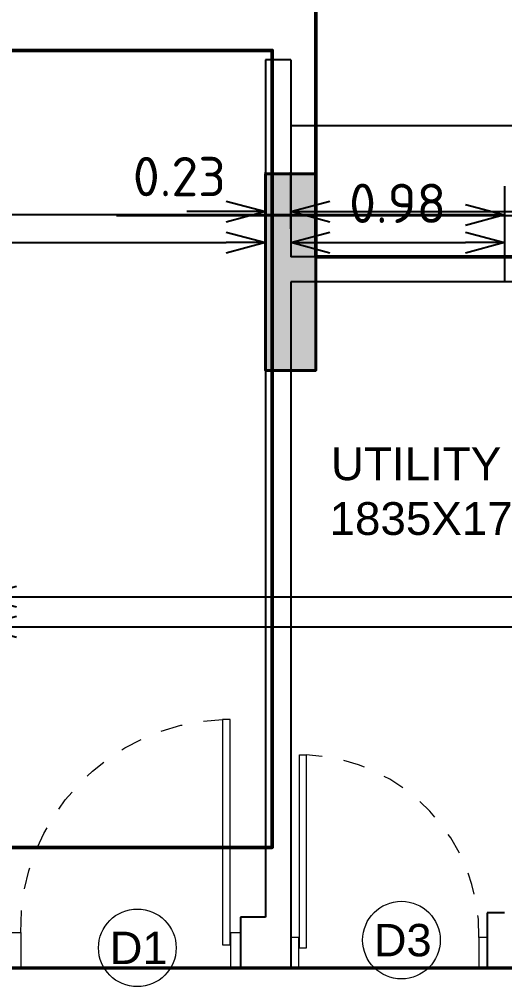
# Model space of a CAD drawing. Header units: inches. Extents: x 0 to 429, y 0 to 185.
# Drawn here: x 239.517 to 241.739, y 115.718 to 120.148 of the extents above; entities that cross this region are included whole.
import ezdxf
from ezdxf.enums import TextEntityAlignment as Align

# ---------------------------------------------------------------- set-up
doc = ezdxf.new("R2010")
doc.units = ezdxf.units.IN
doc.header["$MEASUREMENT"] = 0
doc.linetypes.add('Xr-4BHK-A-B-Typical-Sub$0$HIDDEN', pattern=[0.375, 0.25, -0.125])
doc.layers.get('DEFPOINTS').update_dxf_attribs({"lineweight": 18})
for name, color, linetype, lineweight in [('FLOOR01', 7, 'Continuous', 50), ('XR-4BHK-A-B-TYPICAL-SUB$0$DOOR', 34, 'Continuous', 20), ('XR-4BHK-A-B-TYPICAL-SUB$0$TOWER-COL', 1, 'Continuous', 40), ('XR-4BHK-A-B-TYPICAL-SUB$0$TOWER-COL-HATCH', 9, 'Continuous', 5)]:
    doc.layers.add(name, color=color, linetype=linetype, lineweight=lineweight)
doc.styles.add('Sanvi Common', font='isocpeur.ttf')
doc.styles.add('Xr-4BHK-A-B-Typical-Sub$0$$0$DIM', font='arial.ttf', dxfattribs={"height": 4})
doc.styles.add('Xr-4BHK-A-B-Typical-Sub$0$$1$Standard', font='arial.ttf')
doc.styles.add('Xr-4BHK-A-B-Typical-Sub$0$DIM', font='arial.ttf')
doc.dimstyles.new('Sanvi Common', dxfattribs={"dimtxt": 0.18, "dimasz": 0.18, "dimexe": 0.18, "dimexo": 0.0625, "dimgap": 0.09, "dimtad": 1, "dimzin": 0, "dimdsep": 46, "dimtxsty": 'Sanvi Common', "dimblk": 'OPEN30', "dimcen": 0.09, "dimclrd": 68, "dimclre": 68, "dimclrt": 40, "dimadec": 0, "dimazin": 0, "dimtfac": 1, "dimtofl": 0, "dimtmove": 0, "dimatfit": 3, "dimldrblk": 'OPEN30', "dimfxl": 1, "dimtolj": 1, "dimtzin": 0, "dimarcsym": 0})

# ---------------------------------------------------------------- blocks, each defined once
blk = doc.blocks.new('Xr-4BHK-A-B-Typical-Sub$0$d-750')
at = {"layer": 'XR-4BHK-A-B-TYPICAL-SUB$0$DOOR'}
for p, q in [((0, 718.7), (0, 750)), ((0, 750), (115, 750)), ((115, 750), (115, 718.7)), ((115, 718.7), (0, 718.7)), ((0, 0), (0, 31.2)), ((0, 31.2), (115, 31.2)), ((115, 31.2), (115, 0)), ((115, 0), (0, 0))]:
    blk.add_line(p, q, dxfattribs=at)
blk.add_lwpolyline([(73.9, 34.2), (811.3, 34.2), (811.3, 59.2), (73.9, 59.2)], close=True, dxfattribs=at)
at = {"layer": 'XR-4BHK-A-B-TYPICAL-SUB$0$DOOR', "color": 8, "linetype": 'Xr-4BHK-A-B-Typical-Sub$0$HIDDEN', "extrusion": (0, 0, -1)}
blk.add_ellipse((125, 31.2), major_axis=(218.4, 652.1), ratio=0.99874, start_param=-0.33813, end_param=1.207251, dxfattribs=at)
blk = doc.blocks.new('Xr-4BHK-A-B-Typical-Sub$0$REV.CO.')
at = {"layer": 'XR-4BHK-A-B-TYPICAL-SUB$0$TOWER-COL-HATCH'}
blk.add_hatch(color=256, dxfattribs=at).paths.add_polyline_path([(456031.1, 8400.2), (455801.1, 8400.2), (455801.1, 9300.2), (456031.1, 9300.2)])
at = {"layer": 'XR-4BHK-A-B-TYPICAL-SUB$0$TOWER-COL'}
blk.add_lwpolyline([(456031.1, 9300.2), (455801.1, 9300.2), (455801.1, 8400.2), (456031.1, 8400.2)], close=True, dxfattribs=at)
blk = doc.blocks.new('Xr-4BHK-A-B-Typical-Sub$0$$0$DOOR NO')
at = {"lineweight": 0}
blk.add_circle((0, 0), 10, dxfattribs=at)
at = {"style": 'Xr-4BHK-A-B-Typical-Sub$0$$0$DIM'}
blk.add_attdef('X1', text='', height=9, dxfattribs=at).set_placement((0, 0), align=Align.MIDDLE_CENTER)
blk = doc.blocks.new('_Open30')
at = {"color": 0, "linetype": 'ByBlock', "lineweight": -2}
for p, q in [((-1, 0.268), (0, 0)), ((0, 0), (-1, -0.268)), ((0, 0), (-1, 0))]:
    blk.add_line(p, q, dxfattribs=at)
blk = doc.blocks.new('*D240')
at = {"color": 68, "lineweight": -2, "transparency": 16777216}
for p, q in [((239.0942, 117.3204), (239.0942, 117.6834)), ((239.3242, 117.3204), (239.3242, 117.6834)), ((238.9142, 117.5034), (238.7342, 117.5034)), ((239.5042, 117.5034), (242.8522, 117.5034))]:
    blk.add_line(p, q, dxfattribs=at)
at = {"layer": 'DEFPOINTS', "color": 0, "transparency": 16777216}
for p in [(239.3242, 117.5034), (239.0942, 117.2579), (239.3242, 117.2579)]:
    blk.add_point(p, dxfattribs=at)
at = {"color": 68, "lineweight": -2, "transparency": 16777216, "xscale": 0.18, "yscale": 0.18, "zscale": 0.18}
blk.add_blockref('_Open30', (239.0942, 117.5034), dxfattribs=at)
at = {"color": 68, "lineweight": -2, "transparency": 16777216, "xscale": 0.18, "yscale": 0.18, "zscale": 0.18, "rotation": 180}
blk.add_blockref('_Open30', (239.3242, 117.5034), dxfattribs=at)
at = {"color": 40, "transparency": 16777216, "insert": (242.5642, 117.6834), "char_height": 0.18, "attachment_point": 5, "style": 'Sanvi Common'}
blk.add_mtext('\\A1;0.23', dxfattribs=at)
blk = doc.blocks.new('*D241')
at = {"color": 68, "lineweight": -2, "transparency": 16777216}
for p, q in [((239.3242, 117.3204), (239.3242, 117.5456)), ((256.5442, 117.2963), (256.5442, 117.5456)), ((239.5042, 117.3656), (256.3642, 117.3656))]:
    blk.add_line(p, q, dxfattribs=at)
at = {"layer": 'DEFPOINTS', "color": 0, "transparency": 16777216}
for p in [(256.5442, 117.3656), (239.3242, 117.2579), (256.5442, 117.2338)]:
    blk.add_point(p, dxfattribs=at)
at = {"color": 68, "lineweight": -2, "transparency": 16777216, "xscale": 0.18, "yscale": 0.18, "zscale": 0.18, "rotation": 180}
blk.add_blockref('_Open30', (239.3242, 117.3656), dxfattribs=at)
at = {"color": 68, "lineweight": -2, "transparency": 16777216, "xscale": 0.18, "yscale": 0.18, "zscale": 0.18}
blk.add_blockref('_Open30', (256.5442, 117.3656), dxfattribs=at)
at = {"color": 40, "transparency": 16777216, "insert": (247.9342, 117.5456), "char_height": 0.18, "attachment_point": 5, "style": 'Sanvi Common'}
blk.add_mtext('\\A1;17.22', dxfattribs=at)
blk = doc.blocks.new('*D275')
at = {"color": 68, "lineweight": -2, "transparency": 16777216}
for p, q in [((234.6842, 119.1488), (234.6842, 119.3054)), ((240.6442, 119.1879), (240.6442, 119.3054)), ((234.8642, 119.1254), (240.4642, 119.1254))]:
    blk.add_line(p, q, dxfattribs=at)
at = {"layer": 'DEFPOINTS', "color": 0, "transparency": 16777216}
for p in [(240.6442, 119.1254), (240.6442, 119.1254), (234.6842, 119.0863)]:
    blk.add_point(p, dxfattribs=at)
at = {"color": 68, "lineweight": -2, "transparency": 16777216, "xscale": 0.18, "yscale": 0.18, "zscale": 0.18, "rotation": 180}
blk.add_blockref('_Open30', (234.6842, 119.1254), dxfattribs=at)
at = {"color": 68, "lineweight": -2, "transparency": 16777216, "xscale": 0.18, "yscale": 0.18, "zscale": 0.18}
blk.add_blockref('_Open30', (240.6442, 119.1254), dxfattribs=at)
at = {"color": 40, "transparency": 16777216, "insert": (237.6642, 119.3054), "char_height": 0.18, "attachment_point": 5, "style": 'Sanvi Common'}
blk.add_mtext('\\A1;5.96', dxfattribs=at)
blk = doc.blocks.new('*D276')
at = {"color": 68, "lineweight": -2, "transparency": 16777216}
for p, q in [((240.6442, 119.1879), (240.6442, 119.4475)), ((240.7592, 119.1879), (240.7592, 119.4475)), ((240.4642, 119.2675), (240.2842, 119.2675)), ((240.9392, 119.2675), (244.0712, 119.2675))]:
    blk.add_line(p, q, dxfattribs=at)
at = {"layer": 'DEFPOINTS', "color": 0, "transparency": 16777216}
for p in [(240.7592, 119.2675), (240.6442, 119.1254), (240.7592, 119.1254)]:
    blk.add_point(p, dxfattribs=at)
at = {"color": 68, "lineweight": -2, "transparency": 16777216, "xscale": 0.18, "yscale": 0.18, "zscale": 0.18}
blk.add_blockref('_Open30', (240.6442, 119.2675), dxfattribs=at)
at = {"color": 68, "lineweight": -2, "transparency": 16777216, "xscale": 0.18, "yscale": 0.18, "zscale": 0.18, "rotation": 180}
blk.add_blockref('_Open30', (240.7592, 119.2675), dxfattribs=at)
at = {"color": 40, "transparency": 16777216, "insert": (243.8192, 119.4475), "char_height": 0.18, "attachment_point": 5, "style": 'Sanvi Common'}
blk.add_mtext('\\A1;0.11', dxfattribs=at)
blk = doc.blocks.new('*D277')
at = {"color": 68, "lineweight": -2, "transparency": 16777216}
for p, q in [((241.7392, 119.3839), (241.7392, 118.9454)), ((240.7592, 119.1879), (240.7592, 119.3054)), ((240.9392, 119.1254), (241.5592, 119.1254))]:
    blk.add_line(p, q, dxfattribs=at)
at = {"layer": 'DEFPOINTS', "color": 0, "transparency": 16777216}
for p in [(241.7392, 119.4464), (240.7592, 119.1254), (241.7392, 119.1254)]:
    blk.add_point(p, dxfattribs=at)
at = {"color": 68, "lineweight": -2, "transparency": 16777216, "xscale": 0.18, "yscale": 0.18, "zscale": 0.18, "rotation": 180}
blk.add_blockref('_Open30', (240.7592, 119.1254), dxfattribs=at)
at = {"color": 68, "lineweight": -2, "transparency": 16777216, "xscale": 0.18, "yscale": 0.18, "zscale": 0.18}
blk.add_blockref('_Open30', (241.7392, 119.1254), dxfattribs=at)
at = {"color": 40, "transparency": 16777216, "insert": (241.2492, 119.3054), "char_height": 0.18, "attachment_point": 5, "style": 'Sanvi Common'}
blk.add_mtext('\\A1;0.98', dxfattribs=at)
blk = doc.blocks.new('*D278')
at = {"color": 68, "lineweight": -2, "transparency": 16777216}
for p, q in [((241.7392, 119.3839), (241.7392, 119.0724)), ((241.8542, 119.3839), (241.8542, 119.0724)), ((241.5592, 119.2524), (238.4272, 119.2524)), ((242.0342, 119.2524), (242.2142, 119.2524))]:
    blk.add_line(p, q, dxfattribs=at)
at = {"layer": 'DEFPOINTS', "color": 0, "transparency": 16777216}
for p in [(241.7392, 119.4464), (241.8542, 119.4464), (241.8542, 119.2524)]:
    blk.add_point(p, dxfattribs=at)
at = {"color": 68, "lineweight": -2, "transparency": 16777216, "xscale": 0.18, "yscale": 0.18, "zscale": 0.18}
blk.add_blockref('_Open30', (241.7392, 119.2524), dxfattribs=at)
at = {"color": 68, "lineweight": -2, "transparency": 16777216, "xscale": 0.18, "yscale": 0.18, "zscale": 0.18, "rotation": 180}
blk.add_blockref('_Open30', (241.8542, 119.2524), dxfattribs=at)
at = {"color": 40, "transparency": 16777216, "insert": (238.6792, 119.4324), "char_height": 0.18, "attachment_point": 5, "style": 'Sanvi Common'}
blk.add_mtext('\\A1;0.11', dxfattribs=at)
blk = doc.blocks.new('*D280')
at = {"color": 68, "lineweight": -2, "transparency": 16777216}
for p, q in [((243.4892, 119.1913), (243.4892, 119.4277)), ((243.7192, 119.2067), (243.7192, 119.4277)), ((243.3092, 119.2477), (239.9612, 119.2477)), ((243.8992, 119.2477), (244.0792, 119.2477))]:
    blk.add_line(p, q, dxfattribs=at)
at = {"layer": 'DEFPOINTS', "color": 0, "transparency": 16777216}
for p in [(243.7192, 119.2477), (243.7192, 119.1442), (243.4892, 119.1288)]:
    blk.add_point(p, dxfattribs=at)
at = {"color": 68, "lineweight": -2, "transparency": 16777216, "xscale": 0.18, "yscale": 0.18, "zscale": 0.18}
blk.add_blockref('_Open30', (243.4892, 119.2477), dxfattribs=at)
at = {"color": 68, "lineweight": -2, "transparency": 16777216, "xscale": 0.18, "yscale": 0.18, "zscale": 0.18, "rotation": 180}
blk.add_blockref('_Open30', (243.7192, 119.2477), dxfattribs=at)
at = {"color": 40, "transparency": 16777216, "insert": (240.2492, 119.4277), "char_height": 0.18, "attachment_point": 5, "style": 'Sanvi Common'}
blk.add_mtext('\\A1;0.23', dxfattribs=at)

msp = doc.modelspace()

# ---------------------------------------------------------------- linework, layer by layer
for p, q in [((240.7592, 119.9628), (240.6442, 119.9628)), ((240.6442, 119.9628), (240.6442, 116.0353)), ((240.7592, 119.9628), (240.7592, 119.0603)), ((242.7092, 119.6603), (240.7592, 119.6603)), ((242.7092, 119.0603), (240.7592, 119.0603)), ((242.5942, 118.9453), (240.7592, 118.9453)), ((240.7592, 118.9453), (240.7592, 115.8053)), ((240.5292, 116.0353), (240.5292, 115.8053)), ((240.6442, 116.0353), (240.5292, 116.0353)), ((241.7392, 116.0553), (241.6592, 116.0553)), ((241.6592, 116.0553), (241.6592, 115.8053)), ((240.7592, 115.8053), (240.5292, 115.8053)), ((243.7193, 115.8053), (241.6592, 115.8053))]:
    msp.add_line(p, q)
at = {"layer": 'FLOOR01', "color": 246}
msp.add_line((241.7909, 119.0606), (240.8742, 119.0606), dxfattribs=at)
at = {"layer": 'FLOOR01', "color": 26}
msp.add_line((239.5538, 116.3555), (240.5163, 116.3555), dxfattribs=at)
at = {"layer": 'FLOOR01', "color": 230}
msp.add_lwpolyline([(244.4392, 115.8054), (239.3537, 115.8027), (239.3546, 116.3554), (234.4542, 116.3554), (234.4542, 119.8906), (232.4642, 119.8906), (232.4642, 124.9806), (232.0842, 124.9806), (232.0842, 130.8406), (236.4892, 130.8406), (236.4892, 129.4106), (237.6892, 129.4106), (237.6892, 128.8101), (239.6442, 128.81), (239.6442, 128.1207), (244.4392, 128.1206), (244.4392, 123.5606), (245.0392, 123.5606), (245.0392, 121.8656), (244.4392, 121.8656)], close=True, dxfattribs=at)
at = {"layer": 'FLOOR01', "color": 150}
for points in [[(240.8742, 119.0606), (244.2092, 119.0606), (244.2092, 121.8651), (240.8742, 121.8651)], [(234.715, 120.0057), (240.675, 120.0057), (240.675, 116.3555), (234.715, 116.3555)]]:
    msp.add_lwpolyline(points, close=True, dxfattribs=at)

# ---------------------------------------------------------------- block references
at = {"xscale": 0.001, "yscale": 0.001, "zscale": 0.001}
msp.add_blockref('Xr-4BHK-A-B-Typical-Sub$0$REV.CO.', (-215.1569, 110.1401), dxfattribs=at)
at = {"xscale": 0.001400000000001457, "yscale": 0.001400000000001457, "zscale": 0.001400000000001457, "rotation": 89.99999994729431}
msp.add_blockref('Xr-4BHK-A-B-Typical-Sub$0$d-750', (240.5292, 115.8053), dxfattribs=at)
at = {"extrusion": (0, 0, -1), "xscale": 0.001200000000004366, "yscale": 0.001200000000004366, "zscale": -0.001200000000097463, "rotation": 89.99999994719502}
msp.add_blockref('Xr-4BHK-A-B-Typical-Sub$0$d-750', (-240.7592, 115.8053), dxfattribs=at)
ref = msp.add_blockref('Xr-4BHK-A-B-Typical-Sub$0$$0$DOOR NO', (241.2666, 115.9307), dxfattribs=dict(xscale=0.01778, yscale=0.01778, zscale=0.01778))
ref.add_attrib('X1', 'D3', dxfattribs={"height": 0.14817, "style": 'Xr-4BHK-A-B-Typical-Sub$0$$1$Standard'}).set_placement((241.2725, 115.9307), align=Align.MIDDLE_CENTER)
ref = msp.add_blockref('Xr-4BHK-A-B-Typical-Sub$0$$0$DOOR NO', (240.057, 115.8953), dxfattribs=dict(xscale=0.01778, yscale=0.01778, zscale=0.01778))
ref.add_attrib('X1', 'D1', dxfattribs={"height": 0.14817, "style": 'Xr-4BHK-A-B-Typical-Sub$0$$1$Standard'}).set_placement((240.063, 115.8953), align=Align.MIDDLE_CENTER)

# ---------------------------------------------------------------- texts
at = {"style": 'Xr-4BHK-A-B-Typical-Sub$0$DIM'}
for s, p in [('UTILITY', (240.9437, 118.0372)), ('1835X1700', (240.9373, 117.7866))]:
    msp.add_text(s, height=0.15, dxfattribs=at).set_placement(p)

# ---------------------------------------------------------------- dimensions: what is measured, and where the dimension line sits
at = {"color": 2}
for base, p1, p2, picture, middle in [((241.854225958, 119.252384916), (241.739225959, 119.446362025), (241.854225958, 119.446362025), '*D278', (238.679225959, 119.252384916)), ((243.7192, 119.2477), (243.4892, 119.1288), (243.7192, 119.1442), '*D280', (240.2492, 119.2477)), ((240.7592293, 119.2675143), (240.6442294, 119.1253553), (240.7592293, 119.1253554), '*D276', (243.8192293, 119.2675143)), ((239.3242, 117.5034), (239.0942, 117.2579), (239.3242, 117.2579), '*D240', (242.5642, 117.5034))]:
    dim = msp.add_linear_dim(base=base, p1=p1, p2=p2, dimstyle='Sanvi Common', dxfattribs=at)
    dim.commit()
    dim.dimension.update_dxf_attribs({"geometry": picture, "text_midpoint": middle, "dimtype": 160})
for base, p1, p2, picture, middle in [((241.7392, 119.1254), (240.7592, 119.1254), (241.7392, 119.4464), '*D277', (241.2492, 119.3054)), ((240.6442, 119.1254), (234.6842, 119.0863), (240.6442, 119.1254), '*D275', (237.6642, 119.3054)), ((256.5442, 117.3656), (239.3242, 117.2579), (256.5442, 117.2338), '*D241', (247.9342, 117.5456))]:
    dim = msp.add_linear_dim(base=base, p1=p1, p2=p2, dimstyle='Sanvi Common', dxfattribs=at)
    dim.commit()
    dim.dimension.update_dxf_attribs({"geometry": picture, "text_midpoint": middle})

doc.saveas('drawing.dxf')
